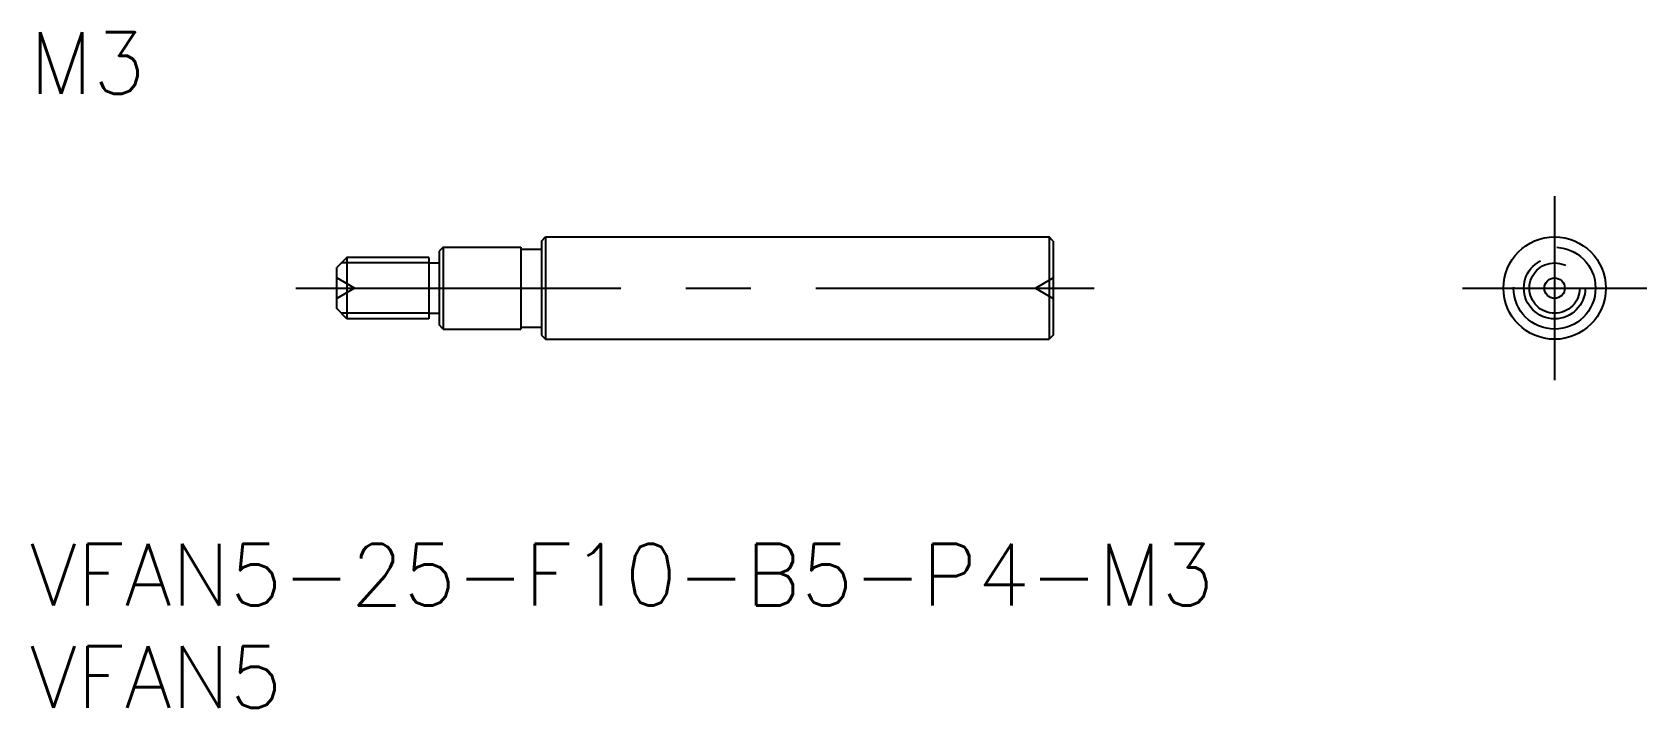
# Model space of a CAD drawing. Extents: x 0.1 to 79, y -8 to 25.
import ezdxf

# ---------------------------------------------------------------- set-up
doc = ezdxf.new("R2010")
doc.units = 0
doc.header["$LTSCALE"] = 0.5
doc.linetypes.add('CENTER', pattern=[50.8, 31.75, -6.35, 6.35, -6.35])
doc.linetypes.add('DASHED', pattern=[19.05, 12.7, -6.35])
for name, color, linetype in [('MSM_CENTER', 1, 'CENTER'), ('MSM_CONTINUOUS', 7, 'CONTINUOUS'), ('MSM_DASHED', 4, 'DASHED'), ('MSM_NARROW', 5, 'CONTINUOUS'), ('MSM_PART_NUMBER', 7, 'CONTINUOUS')]:
    doc.layers.add(name, color=color, linetype=linetype)
doc.styles.get("Standard").update_dxf_attribs({"font": 'txt.shx', "height": 1, "bigfont": 'bigfont.shx'})

# ---------------------------------------------------------------- blocks, each defined once
blk = doc.blocks.new('*U4')
at = {"layer": 'MSM_PART_NUMBER'}
blk.add_text('VFAN5-25-F10-B5-P4-M3', height=3, dxfattribs=at).set_placement((0, -3))
blk = doc.blocks.new('*U5')
at = {"layer": 'MSM_PART_NUMBER'}
blk.add_text('VFAN5', height=3, dxfattribs=at).set_placement((0, -8))
blk = doc.blocks.new('*U6')
at = {"layer": 'MSM_PART_NUMBER'}
blk.add_text('M3', height=3, dxfattribs=at).set_placement((0, 22))

msp = doc.modelspace()

# ---------------------------------------------------------------- linework, layer by layer
at = {"layer": 'MSM_CENTER'}
for p, q in [((74.493, 17), (74.493, 8)), ((13, 12.5), (52, 12.5)), ((69.993, 12.5), (78.993, 12.5))]:
    msp.add_line(p, q, dxfattribs=at)
at = {"layer": 'MSM_CONTINUOUS'}
for p, q in [((25, 14.8), (25.2, 15)), ((25.2, 15), (49.8, 15)), ((25.2, 15), (25.2, 10)), ((49.8, 15), (49.8, 10)), ((50, 14.8), (49.8, 15)), ((20.2, 14.5), (20, 14.3)), ((20, 14.3), (20, 10.7)), ((20.2, 14.5), (20.2, 10.5)), ((20.2, 14.5), (24, 14.5)), ((24, 14.5), (24, 10.5)), ((24, 14.4), (25, 14.4)), ((25, 14.8), (25, 10.2)), ((50, 14.8), (50, 10.2)), ((15.5, 14), (15, 13.5)), ((15, 11.5), (15, 13.5)), ((19.5, 14), (15.5, 14)), ((15.5, 14), (15.5, 11)), ((19.5, 14), (19.5, 11)), ((19.5, 13.729), (20, 13.729)), ((15.5, 11), (15, 11.5)), ((19.5, 11.27), (20, 11.27)), ((19.5, 11), (15.5, 11)), ((20.2, 10.5), (20, 10.7)), ((20.2, 10.5), (24, 10.5)), ((24, 10.6), (25, 10.6)), ((25, 10.2), (25.2, 10)), ((25.2, 10), (49.8, 10)), ((50, 10.2), (49.8, 10))]:
    msp.add_line(p, q, dxfattribs=at)
for radius in [2.5, 0.5]:
    msp.add_circle((74.493, 12.5), radius, dxfattribs=at)
at = {"layer": 'MSM_DASHED'}
for p, q in [((15.866, 12.5), (15, 13)), ((49.134, 12.5), (50, 13)), ((15.866, 12.5), (15, 12)), ((49.134, 12.5), (50, 12))]:
    msp.add_line(p, q, dxfattribs=at)
for radius in [2, 1.5, 1.23]:
    msp.add_circle((74.493, 12.5), radius, dxfattribs=at)
at = {"layer": 'MSM_NARROW'}
for p, q in [((19.5, 13.729), (15.229, 13.729)), ((19.5, 11.27), (15.229, 11.27))]:
    msp.add_line(p, q, dxfattribs=at)

# ---------------------------------------------------------------- block references
at = {"layer": 'MSM_CONTINUOUS'}
for name in ['*U6', '*U4', '*U5']:
    msp.add_blockref(name, (0, 0), dxfattribs=at)

doc.saveas('drawing.dxf')
